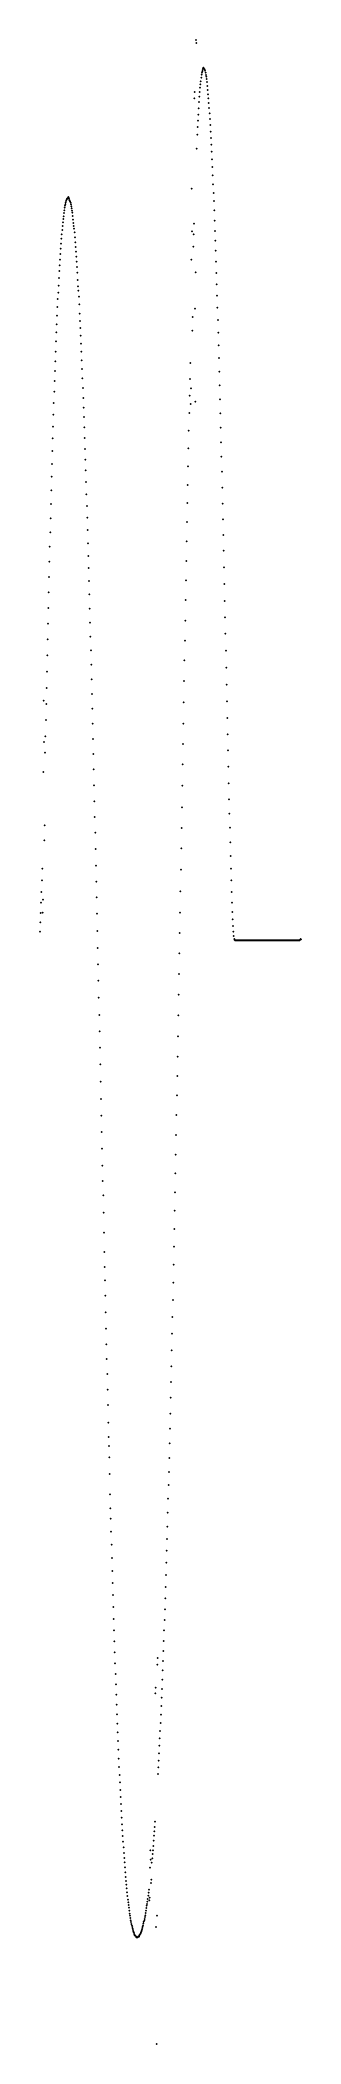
# Model space of a CAD drawing. Header units: metres. Extents: x 0 to 360, y -1518 to 1239.
import ezdxf

# ---------------------------------------------------------------- set-up
doc = ezdxf.new("R2010")
doc.units = ezdxf.units.M

msp = doc.modelspace()

# ---------------------------------------------------------------- linework, layer by layer
for p in [(215, 1239), (215.5, 1235.1), (222, 1187.1), (222.5, 1191.5), (223, 1194), (223.5, 1195.8), (224, 1197.9), (224.5, 1200.1), (225, 1201), (225.5, 1200.5), (226, 1199.7), (226.5, 1199.2), (227, 1198.8), (227.5, 1197.1), (228, 1194), (228.5, 1191), (229, 1188.4), (212.5, 1159), (213, 1167.7), (219.5, 1161.2), (220, 1167.7), (220.5, 1173.3), (221, 1178.1), (221.5, 1182.4), (229.5, 1185.4), (230, 1181.1), (230.5, 1175.9), (231, 1170.3), (231.5, 1164.2), (232, 1158.6), (218, 1136.2), (218.5, 1145.2), (219, 1153.9), (232.5, 1152.6), (233, 1145.7), (233.5, 1138.3), (216.5, 1108.9), (217, 1119.3), (217.5, 1128), (234, 1130.5), (234.5, 1121.9), (235, 1112.8), (235.5, 1104.2), (216, 1089.5), (236, 1095.1), (236.5, 1085.2), (237, 1074.8), (237.5, 1064.4), (238, 1052.8), (37, 1020.8), (37.5, 1021.2), (38, 1021.2), (38.5, 1022.1), (39, 1023), (39.5, 1022.5), (40, 1020.8), (209, 1034.6), (238.5, 1040.3), (239, 1028.6), (32, 992.7), (32.5, 996.6), (33, 1000.9), (33.5, 1004.8), (34, 1008.3), (34.5, 1010.9), (35, 1013), (35.5, 1015.2), (36, 1017.4), (36.5, 1019.5), (40.5, 1019.1), (41, 1018.2), (41.5, 1016.9), (42, 1015.2), (42.5, 1013), (43, 1010.4), (43.5, 1007.4), (44, 1004.4), (44.5, 1001.4), (45, 997.1), (239.5, 1017.4), (240, 1004.8), (29.5, 965.5), (30, 971.6), (30.5, 977.6), (31, 983.2), (31.5, 988.4), (45.5, 991.9), (46, 987.1), (46.5, 983.2), (47, 979.3), (47.5, 974.2), (48, 967.7), (209.5, 975.9), (211.5, 971.6), (212, 986.2), (240.5, 990.6), (241, 976.3), (28, 944.8), (28.5, 952.1), (29, 959), (48.5, 960.8), (49, 954.3), (49.5, 947.8), (50, 940.9), (211, 954.8), (241.5, 962.9), (242, 949.1), (26, 911.5), (26.5, 921), (27, 929.2), (27.5, 937), (50.5, 934), (51, 926.6), (51.5, 918.9), (208.5, 936.6), (214.5, 919.3), (242.5, 934), (243, 918.4), (24.5, 882.6), (25, 891.6), (25.5, 901.2), (52, 908.9), (52.5, 900.3), (53, 894.2), (53.5, 886), (243.5, 902.9), (244, 887.3), (23.5, 859.7), (24, 871.8), (54, 875.2), (54.5, 862.7), (210.5, 858), (213.5, 869.2), (244.5, 870.9), (22.5, 836.8), (23, 848), (55, 852.3), (55.5, 842.8), (56, 832), (210, 838.9), (245, 853.6), (245.5, 836.4), (21.5, 810.4), (22, 824.3), (56.5, 821.2), (57, 810), (246, 819.1), (246.5, 801.4), (20.5, 783.6), (21, 797), (57.5, 798.3), (58, 786.2), (58.5, 773.7), (206.5, 772.4), (207, 794.4), (247, 782.8), (19.5, 755.1), (20, 769.8), (59, 760.3), (59.5, 746.5), (206, 749.5), (208, 759.9), (247.5, 763.8), (248, 744.8), (18.5, 723.6), (19, 739.6), (60, 733.1), (60.5, 720.1), (205.5, 725.8), (207.5, 738.3), (214, 741.4), (248.5, 725.3), (17.5, 690.8), (18, 707.2), (61, 706.3), (61.5, 691.2), (205, 701.6), (249, 705.5), (17, 673.5), (62, 676.1), (62.5, 661.8), (204.5, 677.4), (249.5, 685.6), (250, 665.7), (16, 638.1), (16.5, 655.8), (63, 647.1), (204, 652.3), (250.5, 645), (15.5, 619.5), (63.5, 630.7), (64, 613.9), (203.5, 626.8), (251, 622.9), (14.5, 581), (15, 600.5), (64.5, 597.9), (65, 581.9), (203, 601.8), (251.5, 600.9), (252, 579.3), (14, 561.6), (65.5, 564.6), (202.5, 575.9), (252.5, 558.1), (13.5, 541.7), (66, 546.5), (66.5, 529.2), (202, 549.1), (253, 536.5), (12.5, 500.3), (13, 521), (67, 512.4), (201.5, 522.3), (253.5, 513.6), (12, 479.1), (67.5, 494.6), (68, 476.1), (201, 495.5), (254, 490.3), (11.5, 457.5), (68.5, 456.6), (200.5, 468.3), (254.5, 467), (255, 444.5), (10.5, 414.3), (11, 435.9), (69, 437.2), (69.5, 418.2), (200, 440.2), (255.5, 422.1), (10, 392.3), (70, 399.2), (199.5, 412.6), (256, 398.7), (9.5, 369.8), (70.5, 379.7), (71, 359.4), (199, 385.3), (256.5, 375.4), (9, 347.3), (71.5, 339.1), (198.5, 356.8), (257, 352.1), (5, 330), (8.5, 325.3), (72, 318.8), (198, 327.5), (257.5, 329.2), (258, 306.3), (7.5, 280.8), (8, 303.3), (72.5, 298.1), (73, 277.3), (197.5, 298.5), (258.5, 283.8), (5.5, 273), (7, 258.3), (73.5, 256.6), (197, 270.4), (259, 261.8), (4.5, 231.6), (74, 235.4), (196.5, 242.4), (259.5, 238.9), (74.5, 213.4), (196, 213), (260, 216), (260.5, 194.4), (75, 191.4), (75.5, 169.8), (195.5, 183.2), (261, 174.5), (6.5, 158.5), (76, 148.2), (195, 154.7), (261.5, 155.1), (6, 137.8), (76.5, 125.7), (194.5, 126.6), (262, 135.2), (262.5, 116.2), (3, 98.9), (77, 102.8), (194, 97.6), (263, 98.9), (2, 66.5), (2.5, 82.5), (4, 56.2), (77.5, 80.8), (78, 59.2), (193.5, 67.8), (263.5, 82.5), (264, 66.5), (1, 37.6), (1.5, 51.8), (3.5, 38), (78.5, 36.7), (193, 38.4), (264.5, 51.8), (265, 39.3), (265.5, 28.9), (0, 12.1), (0.5, 25.1), (79, 13), (192.5, 10.4), (266, 19.9), (266.5, 12.1), (267, 6), (267.5, 2.2), (268, 0.4), (268.5, 0), (269, 0), (271, 0), (271.5, 0), (273, 0), (273.5, 0), (274, 0), (275.5, 0), (276, 0), (276.5, 0), (277, 0), (277.5, 0), (278, 0), (278.5, 0), (279, 0), (280.5, 0), (281, 0), (281.5, 0), (282.5, 0), (283, 0), (283.5, 0), (284, 0), (286, 0), (286.5, 0), (287, 0), (288, 0), (288.5, 0), (289, 0), (289.5, 0), (290, 0), (291.5, 0), (292, 0), (292.5, 0), (293, 0), (293.5, 0), (295, 0), (296.5, 0), (297, 0), (299, 0), (299.5, 0), (300, 0), (301.5, 0), (302, 0), (302.5, 0), (303, 0), (303.5, 0), (304, 0), (304.5, 0), (305, 0), (305.5, 0), (306, 0), (306.5, 0), (307, 0), (308.5, 0), (309, 0), (309.5, 0), (310.5, 0), (311, 0), (311.5, 0), (313.5, 0), (314, 0), (315.5, 0), (316, 0), (316.5, 0), (318, 0), (318.5, 0), (319, 0), (320.5, 0), (321, 0), (321.5, 0), (322, 0), (323.5, 0), (324, 0), (325.5, 0), (326, 0), (327.5, 0), (328, 0), (328.5, 0), (329, 0), (330.5, 0), (331, 0), (331.5, 0), (332, 0), (332.5, 0), (333, 0), (333.5, 0), (335, 0), (335.5, 0), (337, 0), (337.5, 0), (338, 0), (340, 0), (341.5, 0), (342, 0), (342.5, 0), (344, 0), (344.5, 0), (345.5, 0), (346, 0), (346.5, 0), (348, 0), (348.5, 0), (349, 0), (349.5, 0), (352, 0), (352.5, 0), (353, 0), (353.5, 0), (354, 0), (356, 0), (356.5, 0), (357, 0), (357.5, 0), (358, 0.4), (358.5, 1.3), (359, 2.2), (359.5, 1.7), (79.5, -10.4), (192, -17.7), (269.5, 0), (270, 0), (270.5, 0), (272, 0), (272.5, 0), (274.5, 0), (275, 0), (279.5, 0), (280, 0), (282, 0), (284.5, 0), (285, 0), (285.5, 0), (287.5, 0), (290.5, 0), (291, 0), (294, 0), (294.5, 0), (295.5, 0), (296, 0), (297.5, 0), (298, 0), (298.5, 0), (300.5, 0), (301, 0), (307.5, 0), (308, 0), (310, 0), (312, 0), (312.5, 0), (313, 0), (314.5, 0), (315, 0), (317, 0), (317.5, 0), (319.5, 0), (320, 0), (322.5, 0), (323, 0), (324.5, 0), (325, 0), (326.5, 0), (327, 0), (329.5, 0), (330, 0), (334, 0), (334.5, 0), (336, 0), (336.5, 0), (338.5, 0), (339, 0), (339.5, 0), (340.5, 0), (341, 0), (343, 0), (343.5, 0), (345, 0), (347, 0), (347.5, 0), (350, 0), (350.5, 0), (351, 0), (351.5, 0), (354.5, 0), (355, 0), (355.5, 0), (80, -32.8), (191.5, -46.2), (80.5, -55.3), (81, -78.6), (191, -74.7), (81.5, -102.4), (190.5, -103.2), (82, -125.3), (190, -131.8), (82.5, -147.7), (189.5, -159.8), (83, -170.6), (189, -186.6), (83.5, -194.4), (84, -218.2), (188.5, -213), (84.5, -241.1), (188, -240.2), (85, -263.5), (187.5, -267.8), (85.5, -286.4), (187, -294.6), (86, -309.7), (186.5, -320.5), (86.5, -330.9), (87, -350.8), (186, -346.5), (87.5, -374.5), (185.5, -372), (88, -402.2), (185, -397), (88.5, -428.5), (184.5, -421.6), (89, -449.3), (89.5, -467.9), (184, -446.3), (90, -489), (183, -494.6), (183.5, -470.9), (90.5, -511.9), (182.5, -518), (91, -534.4), (182, -541.3), (91.5, -555.6), (92, -575.9), (181.5, -564.2), (92.5, -596.6), (181, -586.2), (93, -618.2), (180, -629.4), (180.5, -607.8), (93.5, -639.4), (179.5, -651), (94, -663.6), (94.5, -683.4), (179, -671.8), (95, -695.5), (95.5, -711.1), (178, -712.4), (178.5, -692.1), (96, -734.4), (177.5, -731.4), (96.5, -762), (176.5, -768.1), (177, -749.5), (97, -781.5), (97.5, -795.7), (176, -787.5), (98, -813.5), (175, -823.8), (175.5, -806.5), (98.5, -831.6), (99, -849.7), (174.5, -839.8), (99.5, -867.5), (173.5, -873.1), (174, -856.2), (100, -884.3), (100.5, -900.7), (172.5, -905.5), (173, -889.5), (101, -917.1), (101.5, -933.6), (171.5, -935.3), (172, -920.6), (102, -949.5), (102.5, -964.7), (170.5, -963.8), (171, -949.5), (103, -979.8), (162, -987.6), (169.5, -991.4), (170, -978), (103.5, -994.9), (104, -1009.6), (161.5, -996.6), (168.5, -1017.4), (169, -1004.4), (104.5, -1023.8), (105, -1037.7), (159, -1035.9), (159.5, -1028.2), (167.5, -1042), (168, -1029.9), (105.5, -1051.5), (106, -1064.9), (166.5, -1065.3), (167, -1053.6), (106.5, -1077.8), (107, -1089.9), (107.5, -1101.6), (165, -1098.1), (165.5, -1087.8), (166, -1077), (108, -1113.7), (108.5, -1125.8), (163.5, -1128.8), (164, -1118.4), (164.5, -1108.1), (109, -1137.5), (109.5, -1148.3), (162.5, -1147), (163, -1137.9), (110, -1158.6), (110.5, -1169), (111, -1178.9), (111.5, -1188.4), (112, -1197.9), (112.5, -1207), (158.5, -1212.6), (113, -1216.1), (113.5, -1224.7), (114, -1232.5), (114.5, -1240.3), (156.5, -1239), (157, -1232.1), (157.5, -1226), (158, -1220), (115, -1248), (115.5, -1255.8), (116, -1262.7), (152, -1252.2), (152.5, -1264.8), (154.5, -1263.2), (155, -1257.1), (155.5, -1251.9), (156, -1245.9), (116.5, -1268.8), (117, -1275.3), (117.5, -1282.2), (118, -1288.7), (118.5, -1294.3), (151.5, -1276), (153.5, -1292.6), (154, -1269.2), (119, -1299.5), (119.5, -1304.6), (120, -1309.8), (120.5, -1315), (121, -1319.8), (148, -1322.8), (148.5, -1318.9), (149, -1314.6), (149.5, -1310.3), (150, -1306.4), (150.5, -1321.1), (151, -1317.3), (153, -1297), (121.5, -1323.6), (122, -1327.1), (122.5, -1331), (123, -1335.3), (123.5, -1339.2), (124, -1342.2), (124.5, -1345.2), (125, -1348.3), (125.5, -1350.9), (143, -1350.4), (143.5, -1348.7), (144, -1346.5), (144.5, -1344), (145, -1341.4), (145.5, -1338.3), (146, -1334.9), (146.5, -1331.4), (147, -1328.4), (147.5, -1325.8), (161, -1342.2), (126, -1353.5), (126.5, -1355.6), (127, -1357.8), (127.5, -1359.9), (128, -1361.7), (128.5, -1363.4), (129, -1364.7), (129.5, -1366), (130, -1367.7), (130.5, -1369), (131, -1369.4), (131.5, -1369.4), (132, -1370.3), (132.5, -1371.6), (133, -1372), (133.5, -1372), (134, -1372), (134.5, -1371.6), (135, -1370.7), (135.5, -1370.3), (136, -1370.7), (136.5, -1370.7), (137, -1369.4), (137.5, -1368.1), (138, -1367.3), (138.5, -1366.4), (139, -1365.1), (139.5, -1363.8), (140, -1362.5), (140.5, -1360.8), (141, -1359.1), (141.5, -1357.3), (142, -1355.2), (142.5, -1352.6), (160, -1357.8), (160.5, -1518.5)]:
    msp.add_point(p)

doc.saveas('drawing.dxf')
